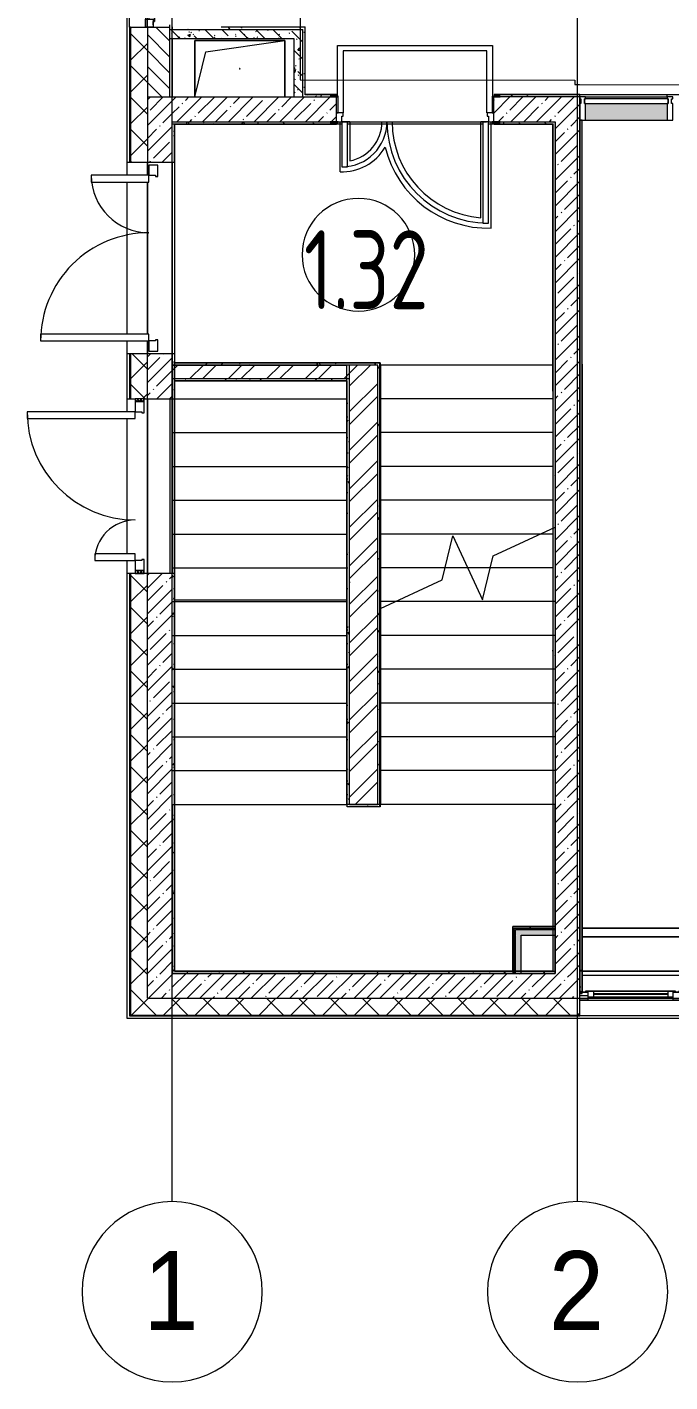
# Model space of a CAD drawing. Header units: millimetres. Extents: x -249154 to 415037, y -45458 to 354837.
# Drawn here: x -1113 to 4595, y -3642 to 8384 of the extents above; entities that cross this region are included whole.
import ezdxf

# ---------------------------------------------------------------- set-up
doc = ezdxf.new("R2010")
doc.units = ezdxf.units.MM
for name, color, linetype, lineweight in [('A-AREA-BNDY', 7, 'Continuous', 5), ('A-AREA-IDEN', 7, 'Continuous', 9), ('A-DOOR-2', 7, 'Continuous', 5), ('A-DOOR-FRAM-2', 7, 'Continuous', 5), ('A-FLOR', 7, 'Continuous', 9), ('A-GENM', 7, 'Continuous', 9), ('A-GLAZ', 7, 'Continuous', 9), ('A-GLAZ-1', 7, 'Continuous', 5), ('A-GLAZ-CURT', 7, 'Continuous', 9), ('A-GLAZ-CURT-1', 7, 'Continuous', 5), ('A-GLAZ-CURT-2', 7, 'Continuous', 20), ('A-GLAZ-CWMG', 7, 'Continuous', 9), ('A-GLAZ-CWMG-1', 7, 'Continuous', 20), ('A-WALL', 7, 'Continuous', 5), ('I-WALL', 7, 'Continuous', 5), ('S-STRS', 7, 'Continuous', 9), ('S-STRS-MBND', 7, 'Continuous', 9), ('Оси', 7, 'Continuous', 9), ('Оси-1', 7, 'Continuous', 20)]:
    doc.layers.add(name, color=color, linetype=linetype, lineweight=lineweight)
for name, color, linetype, lineweight, true_color in [('A-DOOR-1', 7, 'Continuous', 5, 0xc0c0c0), ('A-DOOR-FRAM-1', 7, 'Continuous', 5, 0xc0c0c0), ('A-WALL-1', 9, 'Continuous', 5, 0x808080), ('A-WALL-FNSH-1', 9, 'Continuous', 5, 0x808080)]:
    doc.layers.add(name, color=color, linetype=linetype, lineweight=lineweight, true_color=true_color)
doc.styles.add('Arial', font='arial.ttf', dxfattribs={"width": 0.9, "height": 700})
doc.styles.add('СПДС', font='ГОСТ тип А.ttf', dxfattribs={"width": 0.9})
pattern_1 = [(45, (64.7, -136.06), (-141.42136, 141.42136), []), (135, (64.7, -136.06), (-141.42136, -141.42136), [])]
pattern_2 = [(45, (64.7, -136.06), (-114.0493, 114.0493), []), (45, (178.75, -136.06), (-114.0493, 114.0493), [201.612, -40.322, 6.706, -33.617])]
pattern_3 = [(45, (64.7, -136.06), (-171.074, 171.074), []), (45, (178.75, -136.06), (-171.074, 171.074), [])]
pattern_4 = [(135, (64.7, -136.06), (-150.8683, -150.8683), [213.36, -35.56, 7.112, -35.56]), (135, (64.7, 14.71), (-150.8683, -150.8683), []), (50, (64.7, -136.06), (255.0577, -22.3145), [26.67, -293.37]), (355, (64.7, -136.06), (-49.3404, 267.479), [21.336, -234.696]), (100.451, (85.96, -137.92), (205.7195, 245.1636), [22.666, -249.326]), (46.184, (64.7, -64.94), (379.511, -58.86), [40.005, -440.055]), (96.636, (96.33, -69.85), (332.363, 346.399), [33.999, -373.989]), (351.184, (64.7, -64.94), (332.367, 346.395), [32.004, -352.044]), (21, (100.26, -82.72), (212.26, -143.171), [26.67, -293.37]), (326, (100.26, -82.72), (86.522, 257.863), [21.336, -234.696]), (71.451, (117.95, -94.65), (298.784, 114.69), [22.666, -249.326]), (37.5, (64.7, -136.06), (4.3238, 118.3775), [6.706, -225.146, 6.706, -231.546, -235.585]), (37.5, (64.7, -136.06), (4.3238, 118.3775), [-470.103, 6.706, -228.879]), (7.5, (64.7, -136.06), (93.5476, 140.2533), [6.706, -129.134, 6.706, -219.812, -89.789]), (7.5, (64.7, -136.06), (93.5476, 140.2533), [-362.356, 6.706, -83.083]), (327.5, (-14.6, -136.06), (189.8273, -8.0202), [6.706, -82.194, 6.706, -270.662, -368.046]), (327.5, (-14.6, -136.06), (189.8273, -8.0202), [-366.268, 6.706, -361.34]), (317.5, (-50.16, -136.06), (207.381, 35.5976), [6.706, -108.864, 6.706, -177.495, -261.366]), (317.5, (-50.16, -136.06), (207.381, 35.5976), [-299.771, 6.706, -254.66])]
pattern_5 = [(0, (64.7, -136.06), (243.84, 60.96), [20.117, -162.763, 20.117, -162.763, -975.36]), (0, (64.7, -136.06), (243.84, 60.96), [-365.76, 20.117, -345.643, 20.117, -162.763, -426.72]), (0, (64.7, -136.06), (243.84, 60.96), [-914.4, 20.117, -101.803, 20.117, -284.683]), (120, (156.14, -105.58), (-174.7129, 180.69163), [20.117, -162.763, 20.117, -162.763, -975.36]), (120, (156.14, -105.58), (-174.7129, 180.69163), [-365.76, 20.117, -345.643, 20.117, -162.763, -426.72]), (120, (156.14, -105.58), (-174.7129, 180.69163), [-914.4, 20.117, -101.803, 20.117, -284.683]), (240, (186.62, 16.34), (-69.1271, -241.65163), [20.117, -162.763, 20.117, -162.763, -975.36]), (240, (186.62, 16.34), (-69.1271, -241.65163), [-365.76, 20.117, -345.643, 20.117, -162.763, -426.72]), (240, (186.62, 16.34), (-69.1271, -241.65163), [-914.4, 20.117, -101.803, 20.117, -284.683])]
pattern_6 = [(45, (64.7, -136.06), (-212.132, 212.132), []), (135, (64.7, -136.06), (-212.132, -212.132), [])]

# ---------------------------------------------------------------- blocks, each defined once
blk = doc.blocks.new('120_Окно_СКБ_2Ст - 120_Окно_СКБ_2Ст 3100х2500 _мал_створка слева_-V51-Объем проектирования 1 этажа')
at = {"layer": 'A-GLAZ'}
for p, q in [((-1550, -127), (-1550, -57)), ((-1550, -57), (-1480, -57)), ((-1480, -57), (-1480, -127)), ((650, -87), (-1480, -87)), ((-1480, -87), (-1480, -127)), ((-1430, -137), (-1430, -87)), ((600, -137), (600, -87)), ((650, -127), (650, -57)), ((650, -57), (720, -57)), ((650, -127), (650, -87)), ((720, -57), (720, -127)), ((1480, -87), (720, -87)), ((720, -87), (720, -127)), ((770, -137), (770, -87)), ((1430, -137), (1430, -87)), ((1480, -127), (1480, -57)), ((1480, -57), (1550, -57)), ((1480, -127), (1480, -87)), ((1550, -57), (1550, -127)), ((-1480, -127), (-1550, -127)), ((-1480, -127), (-1500, -127)), ((-1500, -127), (-1500, -137)), ((-1500, -137), (670, -137)), ((670, -137), (-1500, -137)), ((720, -127), (650, -127)), ((670, -127), (650, -127)), ((670, -137), (670, -127)), ((720, -127), (700, -127)), ((700, -127), (700, -137)), ((700, -137), (1500, -137)), ((1500, -137), (700, -137)), ((1550, -127), (1480, -127)), ((1500, -127), (1480, -127)), ((1500, -137), (1500, -127))]:
    blk.add_line(p, q, dxfattribs=at)
at = {"layer": 'A-GLAZ-1'}
for p, q in [((1550, -57), (-1550, -57)), ((-1430, -107), (600, -107)), ((600, -117), (-1430, -117)), ((770, -107), (1430, -107)), ((1430, -117), (770, -117)), ((-1530, -127), (-1500, -127)), ((670, -127), (700, -127)), ((1500, -127), (1530, -127))]:
    blk.add_line(p, q, dxfattribs=at)
blk = doc.blocks.new('120_Окно_СКБ_2Ст - 120_Окно_СКБ_2Ст 2300х2500 _мал створка справа_-22272277-Объем проектирования 1 этажа')
at = {"layer": 'A-GLAZ'}
for p, q in [((-1150, -127), (-1150, -57)), ((-1150, -57), (-1080, -57)), ((-1080, -57), (-1080, -127)), ((250, -87), (-1080, -87)), ((-1080, -87), (-1080, -127)), ((-1030, -137), (-1030, -87)), ((200, -137), (200, -87)), ((250, -127), (250, -57)), ((250, -57), (320, -57)), ((250, -127), (250, -87)), ((320, -57), (320, -127)), ((1080, -87), (320, -87)), ((320, -87), (320, -127)), ((370, -137), (370, -87)), ((1030, -137), (1030, -87)), ((1080, -127), (1080, -57)), ((1080, -57), (1150, -57)), ((1080, -127), (1080, -87)), ((1150, -57), (1150, -127)), ((-1080, -127), (-1150, -127)), ((-1080, -127), (-1100, -127)), ((-1100, -127), (-1100, -137)), ((-1100, -137), (270, -137)), ((270, -137), (-1100, -137)), ((320, -127), (250, -127)), ((270, -127), (250, -127)), ((270, -137), (270, -127)), ((320, -127), (300, -127)), ((300, -127), (300, -137)), ((300, -137), (1100, -137)), ((1100, -137), (300, -137)), ((1150, -127), (1080, -127)), ((1100, -127), (1080, -127)), ((1100, -137), (1100, -127))]:
    blk.add_line(p, q, dxfattribs=at)
at = {"layer": 'A-GLAZ-1'}
for p, q in [((1150, -57), (-1150, -57)), ((-1030, -107), (200, -107)), ((200, -117), (-1030, -117)), ((370, -107), (1030, -107)), ((1030, -117), (370, -117)), ((-1130, -127), (-1100, -127)), ((270, -127), (300, -127)), ((1100, -127), (1130, -127))]:
    blk.add_line(p, q, dxfattribs=at)
blk = doc.blocks.new('110_Дверь_СКБ_2Ст - Д-1 Лестничная клетка EIS60-24280000-Объем проектирования 1 этажа')
at = {"layer": 'A-DOOR-1'}
for p, q in [((-637.5, 1010), (-637.5, 110)), ((-587.5, 1010), (-637.5, 1010)), ((-587.5, 110), (-587.5, 1010)), ((662.5, 510), (612.5, 510)), ((612.5, 510), (612.5, 110)), ((662.5, 110), (662.5, 510)), ((-637.5, 110), (-587.5, 110)), ((612.5, 110), (662.5, 110))]:
    blk.add_line(p, q, dxfattribs=at)
for centre, radius, start, end in [((-637.5, 110), 900, 0, 90), ((662.5, 110), 400, 90, 180)]:
    blk.add_arc(centre, radius, start, end, dxfattribs=at)
at = {"layer": 'A-DOOR-FRAM-1'}
for p, q in [((-672.5, 118), (-742.5, 118)), ((-742.5, 118), (-742.5, 110)), ((-742.5, 110), (-672.5, 110)), ((-637.5, 110), (-687.5, 110)), ((-687.5, 110), (-687.5, 30)), ((-687.5, 30), (-627.5, 30)), ((-672.5, 30), (-687.5, 30)), ((-687.5, 30), (-687.5, -110)), ((-672.5, 110), (-672.5, 118)), ((-672.5, -110), (-672.5, 30)), ((-637.5, 60), (-637.5, 110)), ((-627.5, 60), (-637.5, 60)), ((-627.5, 30), (-627.5, 60)), ((662.5, 60), (652.5, 60)), ((652.5, 60), (652.5, 30)), ((652.5, 30), (712.5, 30)), ((662.5, 110), (662.5, 60)), ((712.5, 110), (662.5, 110)), ((767.5, 118), (697.5, 118)), ((697.5, 118), (697.5, 110)), ((697.5, 110), (767.5, 110)), ((712.5, 30), (697.5, 30)), ((697.5, 30), (697.5, -110)), ((712.5, 30), (712.5, 110)), ((712.5, -110), (712.5, 30)), ((767.5, 110), (767.5, 118)), ((-672.5, -110), (-742.5, -110)), ((-742.5, -110), (-742.5, -118)), ((-742.5, -118), (-672.5, -118)), ((-687.5, -110), (-672.5, -110)), ((-672.5, -118), (-672.5, -110)), ((697.5, -110), (712.5, -110)), ((767.5, -110), (697.5, -110)), ((697.5, -110), (697.5, -118)), ((697.5, -118), (767.5, -118)), ((767.5, -118), (767.5, -110))]:
    blk.add_line(p, q, dxfattribs=at)
blk = doc.blocks.new('110_Дверь_СКБ_2Ст_Наружная - ДН-1_л__ Двухстворчатая 1350 х3200 _ЛК_ в свету с верхним остеклением 2-22796854-Объем проектирования 1 этажа')
at = {"layer": 'A-DOOR-1'}
for p, q in [((-715.5, 869), (-715.5, -91)), ((-655.5, 869), (-715.5, 869)), ((-655.5, -91), (-655.5, 869)), ((754.5, 419), (694.5, 419)), ((694.5, 419), (694.5, -91)), ((754.5, -91), (754.5, 419)), ((-715.5, -91), (-655.5, -91)), ((694.5, -91), (754.5, -91))]:
    blk.add_line(p, q, dxfattribs=at)
for centre, radius, start, end in [((-715.5, -91), 960, 0, 90), ((754.5, -91), 510, 90, 180)]:
    blk.add_arc(centre, radius, start, end, dxfattribs=at)
at = {"layer": 'A-DOOR-FRAM-1'}
for p, q in [((-715.5, -91), (-805.5, -91)), ((-805.5, -91), (-805.5, -171)), ((-715.5, -151), (-715.5, -91)), ((754.5, -91), (754.5, -151)), ((844.5, -91), (754.5, -91)), ((844.5, -171), (844.5, -91)), ((-805.5, -171), (-705.5, -171)), ((-705.5, -151), (-715.5, -151)), ((-705.5, -171), (-705.5, -151)), ((754.5, -151), (744.5, -151)), ((744.5, -151), (744.5, -171)), ((744.5, -171), (844.5, -171))]:
    blk.add_line(p, q, dxfattribs=at)
blk = doc.blocks.new('110_Дверь_СКБ_2Ст_Наружная - ДН-3_л__ Двухстворчатая 1200 х3200 из подвала EI30-23666533-Объем проектирования 1 этажа')
at = {"layer": 'A-DOOR-2'}
h = blk.add_hatch(dxfattribs=at)
h.set_pattern_fill('FP_165', color=256, style=0, pattern_type=2)
h.set_pattern_definition([(135, (1526.41, 143.685), (-14.14214, -14.14214), []), (225, (1526.41, 143.685), (14.14214, -14.14214), [])])
h.paths.add_polyline_path([(770, -48), (772, -51), (795, -51), (795, 29), (770, 29), (770, -31)])
at = {"layer": 'A-DOOR-FRAM-2'}
h = blk.add_hatch(dxfattribs=at)
h.set_pattern_fill('FP_166', color=256, style=0, pattern_type=2)
h.set_pattern_definition([(45, (-596.384, 143.685), (-14.1421, 14.1421), []), (135, (-596.384, 143.685), (-14.1421, -14.1421), [])])
h.paths.add_polyline_path([(-755, 29), (-755, -51), (-730, -51), (-730, 29)])
at = {"layer": 'A-DOOR-1'}
for p, q in [((680, 989), (620, 989)), ((620, 989), (620, 29)), ((680, 29), (680, 989)), ((-640, 389), (-640, 29)), ((-580, 389), (-640, 389)), ((-580, 29), (-580, 389)), ((-640, 29), (-580, 29)), ((620, 29), (680, 29))]:
    blk.add_line(p, q, dxfattribs=at)
for centre, radius, start, end in [((680, 29), 960, 90, 180), ((-640, 29), 360, 0, 90)]:
    blk.add_arc(centre, radius, start, end, dxfattribs=at)
at = {"layer": 'A-DOOR-FRAM-1'}
for p, q in [((-730, 29), (-755, 29)), ((-755, 29), (-755, -51)), ((-640, 29), (-730, 29)), ((-730, 29), (-730, -51)), ((-730, -51), (-730, 29)), ((-640, -31), (-640, 29)), ((680, 29), (680, -31)), ((770, 29), (680, 29)), ((770, -51), (770, 29)), ((795, 29), (770, 29)), ((770, 29), (770, -51)), ((795, -51), (795, 29)), ((-755, -51), (-730, -51)), ((-730, -51), (-630, -51)), ((-630, -31), (-640, -31)), ((-630, -51), (-630, -31)), ((680, -31), (670, -31)), ((670, -31), (670, -51)), ((670, -51), (770, -51)), ((770, -51), (795, -51))]:
    blk.add_line(p, q, dxfattribs=at)
blk = doc.blocks.new('Прямоугольный импост - Импост структурный с накладкой - 190мм-31924846-Объем проектирования 1 этажа')
at = {"layer": 'A-GLAZ-CWMG-1'}
for p, q in [((-50, 0), (-50, 17)), ((-50, 17), (0, 17)), ((-40, 0), (-50, 0)), ((-40, -40), (-40, 0)), ((0, 0), (-10, 0)), ((-10, 0), (-10, -40)), ((0, 17), (0, 0)), ((-50, -190), (-50, -40)), ((-50, -40), (-40, -40)), ((-10, -40), (0, -40)), ((0, -40), (0, -190)), ((0, -190), (-50, -190))]:
    blk.add_line(p, q, dxfattribs=at)
blk = doc.blocks.new('Системная панель - Стекло - 40мм-31924990-Объем проектирования 1 этажа')
at = {"layer": 'A-GLAZ-CURT-1'}
h = blk.add_hatch(dxfattribs=at)
h.set_pattern_fill('FP_188', color=256, style=0, pattern_type=2)
h.set_pattern_definition([(225, (4342.5, 7683), (565.685, -565.685), [400, -1200]), (225, (4742.5, 7883), (565.685, -565.685), [1200, -400]), (225, (3942.5, 8083), (565.685, -565.685), [400, -1200])])
h.paths.add_polyline_path([(372, 40), (-373, 40), (-373, 0), (372, 0), (372, 3)])
at = {"layer": 'A-GLAZ-CURT-2'}
for p, q in [((372, 40), (-373, 40)), ((-373, 40), (-373, 0)), ((-373, 0), (372, 0)), ((372, 0), (372, 40))]:
    blk.add_line(p, q, dxfattribs=at)
blk = doc.blocks.new('Прямоугольный импост - Импост структурный с накладкой - 190мм-23800918-Объем проектирования 1 этажа')
at = {"layer": 'A-GLAZ-CWMG'}
for points in [[(4505, 7883), (4505, 7900), (3780, 7900), (3780, 7883), (4060, 7883)], [(3803, 7693), (4505, 7693), (4505, 7843), (3780, 7843), (3780, 7693)]]:
    blk.add_hatch(color=256, dxfattribs=at).paths.add_polyline_path(points)
for p, q in [((3780, 7900), (4505, 7900)), ((3780, 7693), (4505, 7693))]:
    blk.add_line(p, q, dxfattribs=at)
blk = doc.blocks.new('Прямоугольный импост - Импост структурный с накладкой - 190мм-31924841-Объем проектирования 1 этажа')
at = {"layer": 'A-GLAZ-CWMG-1'}
for p, q in [((-25, 0), (-25, 17)), ((-25, 17), (25, 17)), ((-15, 0), (-25, 0)), ((-15, -40), (-15, 0)), ((25, 0), (15, 0)), ((15, 0), (15, -40)), ((25, 17), (25, 0)), ((-25, -190), (-25, -40)), ((-25, -40), (-15, -40)), ((15, -40), (25, -40)), ((25, -40), (25, -190)), ((25, -190), (-25, -190))]:
    blk.add_line(p, q, dxfattribs=at)
blk = doc.blocks.new('GM_Отверстие прямоугольное _в плите_ - Отверстие-21979368-Объем проектирования 1 этажа')
at = {"layer": 'A-GENM'}
for p, q in [((-400, -250), (-400, 250)), ((-400, 250), (400, 250)), ((400, 250), (-400, 250)), ((-400, 250), (-400, -250)), ((-300, 150), (400, 250)), ((400, 250), (400, -250)), ((400, -250), (400, 250)), ((-400, -250), (-300, 150))]:
    blk.add_line(p, q, dxfattribs=at)
for start, end in [(360, 180), (180, 360)]:
    blk.add_arc((0, 0), 2.5, start, end, dxfattribs=at)
blk = doc.blocks.new('Зашивка приборов отопления17 - Зашивка приборов отопления-33282118-Объем проектирования 1 этажа')
at = {"layer": 'A-WALL'}
for p, q in [((10970, 520), (7910, 520)), ((10970, 445), (7910, 445)), ((7910, 445), (10970, 445)), ((7910, 150), (7910, 140)), ((7910, 105), (10970, 105))]:
    blk.add_line(p, q, dxfattribs=at)
blk = doc.blocks.new('Ось сетки - D8-29747960-Объем проектирования 1 этажа')
at = {"layer": 'Оси-1'}
for start, end in [(360, 180), (180, 360)]:
    blk.add_arc((0, 0), 4, start, end, dxfattribs=at)
blk = doc.blocks.new('Марка_Помещения - Номер-25198446-Объем проектирования 1 этажа')
at = {"layer": 'A-AREA-IDEN'}
for start, end in [(360, 180), (180, 360)]:
    blk.add_arc((0, 0), 2.5, start, end, dxfattribs=at)

msp = doc.modelspace()

# ---------------------------------------------------------------- hatches: boundary and pattern name
at = {"layer": 'A-WALL'}
h = msp.add_hatch(dxfattribs=at)
h.set_pattern_fill('FP_24', color=256, style=0, pattern_type=2)
h.set_pattern_definition(pattern_1)
h.paths.add_polyline_path([(-195, -236), (-45, -236), (-45, 3534), (-195, 3534), (-195, -230)])
h.paths.add_polyline_path([(-45, 5084), (-45, 5484), (-195, 5484), (-195, 5084), (-73, 5084)])
h.paths.add_polyline_path([(-45, 7184), (-45, 8384), (-195, 8384), (-195, 7184)])
h.paths.add_polyline_path([(-195, 10684), (-45, 10684), (-45, 12084), (-195, 12084), (-195, 10721)])
h.paths.add_polyline_path([(-90, 12984), (-45, 12984), (-46, 15214), (-195, 15214), (-195, 12984)])
h = msp.add_hatch(dxfattribs=at)
h.set_pattern_fill('FP_2', color=256, style=0, pattern_type=2)
h.set_pattern_definition([(135, (64.7, -136.06), (-70.7107, -70.7107), [])])
h.paths.add_polyline_path([(-45, 7764), (155, 7764), (155, 8384), (-45, 8384), (-45, 8337)])
h.paths.add_polyline_path([(0, 10684), (155, 10684), (155, 10764), (-45, 10764), (-45, 10684)])
h.paths.add_polyline_path([(155, 11264), (155, 12084), (-45, 12084), (-45, 11264), (120, 11264)])
h.paths.add_polyline_path([(155, 12984), (155, 14564), (-45, 14564), (-45, 12984), (67, 12984)])
h = msp.add_hatch(dxfattribs=at)
h.set_pattern_fill('FP_24', color=256, style=0, pattern_type=2)
h.set_pattern_definition(pattern_1)
h.paths.add_polyline_path([(75757, -386), (75765, -386), (75765, -236), (74045, -236), (74045, -386), (75545, -386)])
h.paths.add_polyline_path([(70725, -386), (70725, -236), (67125, -236), (67125, -386), (69886, -386)])
h.paths.add_polyline_path([(72301, -386), (72345, -386), (72345, -236), (71625, -238), (71625, -386), (72145, -386)])
h.paths.add_polyline_path([(65225, -386), (66225, -386), (66225, -236), (65225, -236), (65225, -254)])
h.paths.add_polyline_path([(63775, -386), (64325, -386), (64325, -236), (63775, -236), (63775, -257)])
h.paths.add_polyline_path([(60975, -386), (61675, -386), (61675, -236), (60975, -236), (60975, -264)])
h.paths.add_polyline_path([(60075, -386), (60075, -236), (59325, -236), (59325, -386)])
h.paths.add_polyline_path([(57225, -386), (57225, -236), (56475, -236), (56475, -386)])
h.paths.add_polyline_path([(53375, -386), (53375, -236), (51936, -236), (51936, -386)])
h.paths.add_polyline_path([(49836, -386), (49836, -236), (49125, -236), (49125, -386), (49255, -386)])
h.paths.add_polyline_path([(48225, -386), (48225, -236), (47475, -236), (47475, -386)])
h.paths.add_polyline_path([(44375, -386), (44375, -236), (42802, -236), (42802, -386)])
h.paths.add_polyline_path([(38940, -386), (39105, -386), (39105, -236), (38055, -236), (38055, -386)])
h.paths.add_polyline_path([(40702, -386), (40702, -236), (40005, -236), (40005, -386)])
h.paths.add_polyline_path([(36877, -386), (37155, -386), (37155, -236), (36035, -236), (36035, -386)])
h.paths.add_polyline_path([(33935, -386), (33935, -236), (33075, -236), (33075, -386)])
h.paths.add_polyline_path([(30275, -386), (30275, -236), (29274, -236), (29274, -386)])
h.paths.add_polyline_path([(28374, -386), (28374, -236), (27375, -236), (27375, -386)])
h.paths.add_polyline_path([(26475, -386), (26475, -236), (25500, -236), (25500, -386)])
h.paths.add_polyline_path([(22700, -386), (22700, -236), (21675, -236), (21675, -386)])
h.paths.add_polyline_path([(19425, -386), (20775, -386), (20775, -236), (19425, -236), (19425, -368)])
h.paths.add_polyline_path([(17325, -386), (17325, -236), (16575, -236), (16575, -386)])
h.paths.add_polyline_path([(14925, -386), (15675, -386), (15675, -236), (14925, -236), (14925, -379)])
h.paths.add_polyline_path([(12120, -386), (12825, -384), (12825, -236), (12075, -236), (12075, -386)])
h.paths.add_polyline_path([(7994, -386), (8324, -386), (8324, -236), (6895, -236), (6895, -386), (7725, -386)])
h.paths.add_polyline_path([(9224, -386), (9975, -386), (9975, -236), (9224, -236), (9224, -254)])
h.paths.add_polyline_path([(175, -386), (3795, -386), (3795, -236), (-195, -236), (-195, -386), (-45, -386)])
at = {"layer": 'I-WALL'}
h = msp.add_hatch(dxfattribs=at)
h.set_pattern_fill('FP_41', color=256, style=0, pattern_type=2)
h.set_pattern_definition(pattern_4)
h.paths.add_polyline_path([(195, 8284), (1255, 8284), (1255, 8364), (155, 8364), (155, 8284), (175, 8284)])
h = msp.add_hatch(dxfattribs=at)
h.set_pattern_fill('FP_191', color=256, style=0, pattern_type=2)
h.set_pattern_definition(pattern_5)
h.paths.add_polyline_path([(1335, 8364), (1335, 8384), (195, 8384), (195, 8364), (1255, 8364)])
h = msp.add_hatch(dxfattribs=at)
h.set_pattern_fill('FP_41', color=256, style=0, pattern_type=2)
h.set_pattern_definition(pattern_4)
h.paths.add_polyline_path([(1335, 7764), (1335, 8364), (1255, 8364), (1255, 7764)])
h = msp.add_hatch(dxfattribs=at)
h.set_pattern_fill('FP_191', color=256, style=0, pattern_type=2)
h.set_pattern_definition(pattern_5)
h.paths.add_polyline_path([(1335, 7784), (1355, 7785), (1355, 8384), (1335, 8384), (1335, 7785)])
h = msp.add_hatch(dxfattribs=at)
h.set_pattern_fill('FP_1', color=256, style=0, pattern_type=2)
h.set_pattern_definition(pattern_2)
h.paths.add_polyline_path([(-45, -236), (175, -236), (175, 3534), (-45, 3534), (-45, -143)])
h.paths.add_polyline_path([(-45, 5084), (175, 5084), (175, 5484), (-45, 5484), (-45, 5157)])
h.paths.add_polyline_path([(-45, 7184), (175, 7184), (175, 7764), (-45, 7764), (-45, 7277)])
h = msp.add_hatch(dxfattribs=at)
h.set_pattern_fill('FP_1', color=256, style=0, pattern_type=2)
h.set_pattern_definition(pattern_2)
h.paths.add_polyline_path([(3575, 7544), (3575, 7764), (3033, 7764), (3033, 7544), (3555, 7544)])
h.paths.add_polyline_path([(773, 7544), (1633, 7544), (1633, 7764), (175, 7764), (175, 7544), (195, 7544)])
h = msp.add_hatch(dxfattribs=at)
h.set_pattern_fill('FP_191', color=256, style=0, pattern_type=2)
h.set_pattern_definition(pattern_5)
h.paths.add_polyline_path([(3673, 7764), (3795, 7764), (3795, 7784), (3058, 7784), (3058, 7772), (3088, 7772), (3088, 7764), (3604, 7764)])
h.paths.add_polyline_path([(1497, 7764), (1578, 7764), (1578, 7772), (1608, 7772), (1608, 7784), (1335, 7784), (1335, 7764), (1355, 7764)])
h = msp.add_hatch(dxfattribs=at)
h.set_pattern_fill('FP_1', color=256, style=0, pattern_type=2)
h.set_pattern_definition(pattern_2)
h.paths.add_polyline_path([(3795, -16), (3795, 7764), (3575, 7764), (3575, -16), (3728, -16)])
h = msp.add_hatch(dxfattribs=at)
h.set_pattern_fill('FP_191', color=256, style=0, pattern_type=2)
h.set_pattern_definition(pattern_5)
h.paths.add_polyline_path([(175, 7524), (1633, 7524), (1633, 7536), (1578, 7536), (1578, 7544), (175, 7544)])
h.paths.add_polyline_path([(3352, 7524), (3555, 7524), (3555, 7544), (3088, 7544), (3088, 7536), (3033, 7536), (3033, 7524), (3088, 7524)])
h = msp.add_hatch(dxfattribs=at)
h.set_pattern_fill('FP_191', color=256, style=0, pattern_type=2)
h.set_pattern_definition(pattern_5)
h.paths.add_polyline_path([(175, 5404), (195, 5405), (195, 5484), (175, 5484), (175, 5404)])
h.paths.add_polyline_path([(195, 7184), (195, 7523), (175, 7524), (175, 7184)])
h = msp.add_hatch(dxfattribs=at)
h.set_pattern_fill('FP_191', color=256, style=0, pattern_type=2)
h.set_pattern_definition(pattern_5)
h.paths.add_polyline_path([(3575, 4), (3572, 7542), (3555, 7523), (3555, 387), (3558, 324), (3555, 324), (3555, 5)])
h.paths.add_polyline_path([(3555, 374), (3556, 374), (3555, 387)])
h.paths.add_polyline_path([(3555, 7524), (3575, 7544), (3555, 7544), (3555, 7542)])
h = msp.add_hatch(dxfattribs=at)
h.set_pattern_fill('FP_191', color=256, style=0, pattern_type=2)
h.set_pattern_definition(pattern_5)
h.paths.add_polyline_path([(3795, 14), (3815, 14), (3813, 7557), (3795, 7557), (3795, 79)])
h = msp.add_hatch(dxfattribs=at)
h.set_pattern_fill('FP_191', color=256, style=0, pattern_type=2)
h.set_pattern_definition(pattern_5)
h.paths.add_polyline_path([(1750, 5384), (2000, 5384), (2000, 5404), (175, 5404), (175, 5384), (773, 5384)])
h = msp.add_hatch(dxfattribs=at)
h.set_pattern_fill('FP_79', color=256, style=0, pattern_type=2)
h.set_pattern_definition(pattern_3)
h.paths.add_polyline_path([(1750, 5264), (1750, 5384), (175, 5384), (175, 5264), (773, 5264)])
h = msp.add_hatch(dxfattribs=at)
h.set_pattern_fill('FP_79', color=256, style=0, pattern_type=2)
h.set_pattern_definition(pattern_3)
h.paths.add_polyline_path([(2000, 1484), (2000, 5384), (1750, 5384), (1750, 1484), (1805, 1484)])
h = msp.add_hatch(dxfattribs=at)
h.set_pattern_fill('FP_191', color=256, style=0, pattern_type=2)
h.set_pattern_definition(pattern_5)
h.paths.add_polyline_path([(2020, 1484), (2019, 5404), (2000, 5404), (2000, 1484)])
h = msp.add_hatch(dxfattribs=at)
h.set_pattern_fill('FP_191', color=256, style=0, pattern_type=2)
h.set_pattern_definition(pattern_5)
h.paths.add_polyline_path([(175, -16), (195, -16), (195, 3534), (175, 3534), (175, 1484)])
h.paths.add_polyline_path([(195, 5084), (194, 5244), (175, 5264), (175, 5084)])
h.paths.add_polyline_path([(195, 5244), (195, 5264), (175, 5264)])
h = msp.add_hatch(dxfattribs=at)
h.set_pattern_fill('FP_191', color=256, style=0, pattern_type=2)
h.set_pattern_definition(pattern_5)
h.paths.add_polyline_path([(1730, 5244), (1730, 5264), (195, 5264), (195, 5244), (1717, 5244)])
h = msp.add_hatch(dxfattribs=at)
h.set_pattern_fill('FP_191', color=256, style=0, pattern_type=2)
h.set_pattern_definition(pattern_5)
h.paths.add_polyline_path([(1750, 1484), (1750, 5264), (1730, 5243), (1730, 1484)])
h.paths.add_polyline_path([(1730, 5244), (1750, 5264), (1730, 5264), (1730, 5254)])
h = msp.add_hatch(dxfattribs=at)
h.set_pattern_fill('FP_191', color=256, style=0, pattern_type=2)
h.set_pattern_definition(pattern_5)
h.paths.add_polyline_path([(1805, 1464), (2020, 1464), (2020, 1484), (1730, 1484), (1730, 1464), (1750, 1464)])
h = msp.add_hatch(dxfattribs=at)
h.set_pattern_fill('FP_192', color=256, style=0, pattern_type=2)
h.set_pattern_definition(pattern_6)
h.paths.add_polyline_path([(3200, 386), (3555, 387), (3554, 399), (3200, 399), (3200, 387)])
h.paths.add_polyline_path([(3555, 386), (3555, 387), (3555, 387)])
h = msp.add_hatch(dxfattribs=at)
h.set_pattern_fill('FP_192', color=256, style=0, pattern_type=2)
h.set_pattern_definition(pattern_6)
h.paths.add_polyline_path([(3212, 3), (3212, 3), (3200, 4)])
h.paths.add_polyline_path([(3212, 4), (3212, 386), (3200, 386), (3200, 4)])
h = msp.add_hatch(dxfattribs=at)
h.set_pattern_fill('FP_192', color=256, style=0, pattern_type=2)
h.set_pattern_definition(pattern_6)
h.paths.add_polyline_path([(3225, 374), (3555, 374), (3555, 386), (3212, 386), (3212, 374)])
h.paths.add_polyline_path([(3556, 374), (3556, 374), (3555, 386)])
h = msp.add_hatch(dxfattribs=at)
h.set_pattern_fill('FP_192', color=256, style=0, pattern_type=2)
h.set_pattern_definition(pattern_6)
h.paths.add_polyline_path([(3225, 3), (3224, 3), (3224, 3)])
h.paths.add_polyline_path([(3225, 4), (3225, 374), (3212, 374), (3212, 4), (3224, 4)])
for points in [[(3352, 324), (3559, 324), (3555, 374), (3225, 374), (3225, 324), (3275, 324)], [(3275, 0), (3275, 324), (3225, 323), (3225, 3)]]:
    msp.add_hatch(color=256, dxfattribs=at).paths.add_polyline_path(points)
h = msp.add_hatch(dxfattribs=at)
h.set_pattern_fill('FP_191', color=256, style=0, pattern_type=2)
h.set_pattern_definition(pattern_5)
h.paths.add_polyline_path([(2836, -16), (3575, -16), (3575, 4), (3275, 4), (3275, 0), (3199, 4), (196, 4), (195, -16), (1805, -16)])
h.paths.add_polyline_path([(3225, 3), (3225, 4), (3212, 3)])
h = msp.add_hatch(dxfattribs=at)
h.set_pattern_fill('FP_191', color=256, style=0, pattern_type=2)
h.set_pattern_definition(pattern_5)
h.paths.add_polyline_path([(3815, -196), (3815, 4), (3795, 4), (3795, -196)])
h = msp.add_hatch(dxfattribs=at)
h.set_pattern_fill('FP_1', color=256, style=0, pattern_type=2)
h.set_pattern_definition(pattern_2)
h.paths.add_polyline_path([(3795, -236), (3795, -16), (175, -16), (175, -236), (3575, -236)])

# ---------------------------------------------------------------- linework, layer by layer
at = {"layer": 'A-AREA-BNDY', "flags": 128}
msp.add_lwpolyline([(1312, 8517), (1311, 7917), (3750, 7912), (3749, 7874), (3792, 7874), (7679, 7864), (7680, 7902), (20090, 7873)], dxfattribs=at)
at = {"layer": 'A-FLOR'}
for p, q in [((1355, 8384), (610, 8384)), ((1355, 7785), (1355, 8384)), ((1643, 8222), (3019, 8222)), ((1643, 7772), (1643, 8222)), ((3019, 8222), (3019, 7772)), ((2969, 8172), (1693, 8172)), ((1693, 8172), (1693, 7622)), ((2969, 7622), (2969, 8172)), ((1608, 7784), (1355, 7784)), ((1608, 7772), (1608, 7784)), ((15805, 7784), (3058, 7784)), ((3058, 7784), (3058, 7772)), ((4570, 7764), (4570, 7784)), ((2973, 7622), (2969, 7622)), ((195, 7524), (1683, 7524)), ((195, 7523), (195, 5405)), ((1666, 7099), (1666, 7544)), ((1683, 7545), (1753, 7545)), ((1683, 7544), (2965, 7544)), ((1733, 7524), (2933, 7524)), ((1753, 7545), (1753, 7196)), ((2038, 7544), (2128, 7544)), ((2916, 6692), (2916, 7545)), ((2916, 7545), (2983, 7545)), ((2983, 7524), (3004, 7524)), ((3006, 7544), (3006, 6599)), ((3006, 7524), (3555, 7524)), ((3815, 5392), (3815, 7557)), ((3870, 7557), (4570, 7557)), ((3555, 5384), (2020, 5384)), ((3815, 387), (3815, 5391)), ((195, 3299), (195, 5243)), ((195, 5243), (1730, 5243)), ((155, 5084), (155, 3534)), ((195, 3299), (1730, 3299)), ((6875, 309), (3815, 309)), ((3795, 4), (3795, 14)), ((3815, 14), (3815, 4)), ((3815, 4), (6875, 4))]:
    msp.add_line(p, q, dxfattribs=at)
for centre, radius, start, end in [((1683, 7544), 355, 281.3845, 360), ((1683, 7544), 355, 281.3845, 360), ((2983, 7544), 855, 180, 265.5304), ((2983, 7544), 855, 180, 265.5304), ((1683, 7544), 445, 267.8191, 329.3146), ((1683, 7544), 445, 267.8191, 329.3146), ((2983, 7544), 945, 193.9049, 271.4171), ((2983, 7544), 945, 193.9049, 271.4171)]:
    msp.add_arc(centre, radius, start, end, dxfattribs=at)
at = {"layer": 'A-WALL'}
for p, q in [((-225, 7069), (-225, 15244)), ((-203, 8384), (-203, 10684)), ((-198, 8384), (-198, 7184)), ((-195, 8384), (-195, 7184)), ((-45, 8384), (-45, 7184)), ((1355, 8384), (1355, 8384)), ((-45, 7764), (155, 7764)), ((1355, 7784), (1355, 7785)), ((175, 7544), (1578, 7544)), ((175, 7524), (195, 7524)), ((3088, 7544), (3575, 7544)), ((-225, 7184), (-203, 7184)), ((-45, 7184), (-45, 7069)), ((-225, 5659), (-225, 7009)), ((-45, 7009), (-45, 5659)), ((-225, 4969), (-225, 5599)), ((-45, 5599), (-45, 5484)), ((-203, 5484), (-225, 5484)), ((-198, 5484), (-198, 5084)), ((-195, 5484), (-195, 5084)), ((-45, 5084), (-45, 5484)), ((195, 5404), (2000, 5404)), ((1750, 1484), (1750, 5384)), ((2000, 1484), (2000, 5384)), ((195, 5244), (1730, 5244)), ((1730, 1464), (1730, 5243)), ((-225, 5084), (-203, 5084)), ((-45, 5084), (-45, 3534)), ((-225, 3709), (-225, 4909)), ((-225, -416), (-225, 3649)), ((-203, 3534), (-225, 3534)), ((-198, 3534), (-198, -389)), ((-195, 3534), (-195, -386)), ((-45, -236), (-45, 3534)), ((195, 4), (195, 3534)), ((1750, 1484), (2000, 1484)), ((3212, 386), (3575, 386)), ((3212, -16), (3212, 386)), ((3225, -16), (3225, 374)), ((3555, 374), (3575, 374)), ((196, 5), (196, 4)), ((196, 4), (3575, 4)), ((196, 4), (3200, 4)), ((3200, 4), (3555, 4)), ((3555, 4), (3555, 5)), ((72345, -416), (-225, -416)), ((-198, -389), (3795, -389)), ((-195, -386), (3795, -386)), ((6895, -394), (3795, -394))]:
    msp.add_line(p, q, dxfattribs=at)
at = {"layer": 'A-WALL-1'}
for p, q in [((-195, 8384), (155, 8384)), ((7, 8404), (7, 8384)), ((155, 7764), (155, 8404)), ((155, 8364), (1335, 8364)), ((175, 8385), (175, 8364)), ((1335, 7764), (1335, 8364)), ((155, 8284), (1255, 8284)), ((1255, 8284), (1255, 7764)), ((155, 7764), (1578, 7764)), ((3795, 7764), (3088, 7764)), ((3795, -236), (3795, 7784)), ((175, 7184), (175, 7544)), ((1633, 7524), (1633, 7536)), ((3033, 7536), (3033, 7524)), ((3555, 7524), (3555, 5)), ((3575, 7544), (3575, -16)), ((3815, 7557), (3795, 7557)), ((3795, 7557), (3795, 14)), ((-195, 7184), (195, 7184)), ((195, 5484), (-195, 5484)), ((175, 5484), (175, 5084)), ((2000, 5384), (175, 5384)), ((2020, 1464), (2020, 5404)), ((175, 5264), (1750, 5264)), ((-195, 5084), (-153, 5084)), ((-73, 5084), (195, 5084)), ((-153, 3534), (-195, 3534)), ((195, 3534), (-73, 3534)), ((175, -16), (175, 3534)), ((1730, 1464), (2020, 1464)), ((3575, 399), (3555, 399)), ((3275, 324), (3575, 324)), ((3275, -16), (3275, 324)), ((3200, 4), (3200, -16)), ((3795, 14), (3815, 14)), ((3795, 4), (3795, -196)), ((3815, 4), (3795, 4)), ((3815, -196), (3815, 4)), ((3575, -16), (175, -16)), ((-45, -236), (6895, -236)), ((3795, -196), (3815, -196)), ((3795, -386), (3795, -236))]:
    msp.add_line(p, q, dxfattribs=at)
at = {"layer": 'A-WALL-FNSH-1'}
for p, q in [((-195, 8384), (-203, 8384)), ((-203, 8384), (-203, 7184)), ((1356, 7785), (1356, 8385)), ((1633, 7785), (1356, 7785)), ((1608, 7784), (1633, 7784)), ((1633, 7784), (1633, 7785)), ((3795, 7785), (3033, 7785)), ((3033, 7785), (3033, 7784)), ((3033, 7784), (3058, 7784)), ((3795, 7784), (3795, 7785)), ((196, 7184), (196, 7523)), ((196, 7523), (1633, 7523)), ((1633, 7523), (1633, 7524)), ((3033, 7524), (3033, 7523)), ((3033, 7523), (3554, 7523)), ((3816, 7554), (3815, 7554)), ((3816, 5), (3816, 7554)), ((-203, 7184), (-195, 7184)), ((195, 7184), (196, 7184)), ((-195, 5484), (-203, 5484)), ((-203, 5484), (-203, 5084)), ((196, 5484), (195, 5484)), ((195, 5405), (195, 5084)), ((2021, 5405), (195, 5405)), ((196, 5244), (196, 5404)), ((2000, 5404), (2020, 5404)), ((3815, 5392), (3815, 14)), ((195, 5243), (1729, 5243)), ((-203, 5084), (-195, 5084)), ((195, 5084), (196, 5084)), ((3555, 5151), (3554, 5151)), ((3554, 5151), (3554, 2854)), ((3554, 5149), (3555, 5149)), ((-195, 3534), (-203, 3534)), ((-203, 3534), (-203, -394)), ((196, 3534), (195, 3534)), ((3554, 2854), (3555, 2854)), ((3555, 2845), (3554, 2845)), ((3554, 2845), (3554, 399)), ((3199, 400), (3199, 4)), ((3555, 400), (3199, 400)), ((3200, 4), (3200, 399)), ((3200, 399), (3555, 399)), ((3555, 375), (3225, 375)), ((3225, 375), (3225, 374)), ((3225, 374), (3555, 374)), ((3200, 5), (196, 5)), ((2946, 5), (2946, 4)), ((3555, 5), (2946, 5)), ((2946, 4), (3200, 4)), ((3815, 5), (3816, 5)), ((3815, 4), (3815, -184)), ((3816, -184), (3816, 3)), ((3815, -184), (3816, -184)), ((-203, -394), (3795, -394)), ((3795, -394), (3795, -386))]:
    msp.add_line(p, q, dxfattribs=at)
at = {"layer": 'I-WALL'}
for p, q in [((-45, 8384), (-45, 10684)), ((175, 8284), (175, 7764)), ((195, 7524), (195, 7523)), ((196, 7523), (195, 7523)), ((3554, 5151), (3554, 7524)), ((3554, 7523), (3555, 7523)), ((3555, 7523), (3554, 7523)), ((-45, 7069), (-45, 7184)), ((175, 7184), (175, 5484)), ((-45, 5659), (-45, 7009)), ((3554, 5889), (3555, 5889)), ((-45, 5484), (-45, 5599)), ((196, 5484), (196, 5404)), ((2021, 5405), (2021, 1463)), ((196, 5244), (196, 5084)), ((1729, 1463), (1729, 5243)), ((1730, 5243), (1730, 5244)), ((-45, 3534), (-45, 5084)), ((175, 5084), (175, 3534)), ((196, 3534), (196, 5)), ((3554, 2845), (3554, 2854)), ((2021, 1463), (1729, 1463)), ((3816, 385), (6874, 385)), ((6874, 384), (3816, 384)), ((195, 4), (196, 4)), ((3816, 4), (3816, 3)), ((6875, 3), (3816, 3)), ((3865, -216), (3795, -216))]:
    msp.add_line(p, q, dxfattribs=at)
at = {"layer": 'S-STRS'}
for p, q in [((3555, 5384), (2025, 5384)), ((2025, 5384), (2025, 5084)), ((3555, 5384), (2025, 5384)), ((196, 5243), (196, 3299)), ((1729, 5243), (196, 5243)), ((1729, 3299), (1729, 5243)), ((2025, 5084), (2025, 4784)), ((3555, 5084), (2025, 5084)), ((3555, 5084), (2025, 5084)), ((2025, 4784), (2025, 4484)), ((3555, 4784), (2025, 4784)), ((3555, 4784), (2025, 4784)), ((2025, 4484), (2025, 4184)), ((3555, 4484), (2025, 4484)), ((3555, 4484), (2025, 4484)), ((2025, 4184), (2025, 3884)), ((3555, 4184), (2025, 4184)), ((3555, 4184), (2025, 4184)), ((2025, 3884), (2025, 3584)), ((3443, 3884), (2025, 3884)), ((3443, 3884), (2025, 3884)), ((3555, 3884), (3443, 3884)), ((3555, 3884), (3443, 3884)), ((2025, 3584), (2025, 3284)), ((2599, 3584), (2025, 3584)), ((2599, 3584), (2025, 3584)), ((2800, 3584), (2599, 3584)), ((2800, 3584), (2599, 3584)), ((3001, 3584), (2800, 3584)), ((3001, 3584), (2800, 3584)), ((3555, 3584), (3001, 3584)), ((3555, 3584), (3001, 3584)), ((195, 3284), (1725, 3284)), ((195, 3284), (1725, 3284)), ((196, 3299), (196, 3284)), ((1725, 3284), (1729, 3284)), ((1725, 2984), (1725, 3284)), ((1729, 3284), (1729, 3299)), ((2025, 3284), (2025, 3223)), ((2156, 3284), (2025, 3284)), ((2156, 3284), (2025, 3284)), ((3555, 3284), (2156, 3284)), ((3555, 3284), (2156, 3284)), ((2025, 3223), (2025, 2984)), ((195, 2984), (1725, 2984)), ((195, 2984), (1725, 2984)), ((1725, 2684), (1725, 2984)), ((2025, 2984), (2025, 2684)), ((3555, 2984), (2025, 2984)), ((3555, 2984), (2025, 2984)), ((195, 2684), (1725, 2684)), ((195, 2684), (1725, 2684)), ((1725, 2384), (1725, 2684)), ((2025, 2684), (2025, 2384)), ((3555, 2684), (2025, 2684)), ((3555, 2684), (2025, 2684)), ((195, 2384), (1725, 2384)), ((195, 2384), (1725, 2384)), ((1725, 2084), (1725, 2384)), ((2025, 2384), (2025, 2084)), ((3555, 2384), (2025, 2384)), ((3555, 2384), (2025, 2384)), ((195, 2084), (1725, 2084)), ((195, 2084), (1725, 2084)), ((1725, 1784), (1725, 2084)), ((2025, 2084), (2025, 1784)), ((3555, 2084), (2025, 2084)), ((3555, 2084), (2025, 2084)), ((195, 1784), (1725, 1784)), ((195, 1784), (1725, 1784)), ((1725, 1484), (1725, 1784)), ((2025, 1784), (2025, 1484)), ((3555, 1784), (2025, 1784)), ((3555, 1784), (2025, 1784)), ((3576, 1785), (2046, 1785)), ((195, 1484), (1725, 1484)), ((195, 1484), (1725, 1484)), ((1730, 1484), (1725, 1484)), ((2025, 1484), (2020, 1484)), ((3555, 1484), (2025, 1484)), ((3555, 1484), (2025, 1484))]:
    msp.add_line(p, q, dxfattribs=at)
at = {"layer": 'S-STRS-MBND'}
for p, q in [((175, 5384), (1725, 5384)), ((175, 1484), (175, 5384)), ((1725, 1484), (1725, 5384)), ((175, 5084), (1725, 5084)), ((175, 5084), (1725, 5084)), ((175, 4784), (1725, 4784)), ((175, 4784), (1725, 4784)), ((175, 4484), (1725, 4484)), ((175, 4484), (1725, 4484)), ((175, 4184), (1725, 4184)), ((175, 4184), (1725, 4184)), ((175, 3884), (1725, 3884)), ((175, 3884), (1725, 3884)), ((2573, 3478), (2668, 3867)), ((2668, 3867), (2932, 3301)), ((3026, 3690), (3575, 3945)), ((3555, 3884), (3443, 3884)), ((3555, 3884), (3443, 3884)), ((2932, 3301), (3026, 3690)), ((175, 3584), (1725, 3584)), ((175, 3584), (1725, 3584)), ((2800, 3584), (2599, 3584)), ((2800, 3584), (2599, 3584)), ((3555, 3584), (3001, 3584)), ((3555, 3584), (3001, 3584)), ((2025, 3223), (2573, 3478)), ((175, 3284), (1725, 3284)), ((175, 3284), (1725, 3284)), ((3575, 3284), (2156, 3284)), ((3575, 3284), (2156, 3284)), ((3575, 3284), (3575, 1484)), ((2025, 3223), (2025, 1484)), ((175, 2984), (1725, 2984)), ((175, 2984), (1725, 2984)), ((3575, 2984), (2025, 2984)), ((3575, 2984), (2025, 2984)), ((175, 2684), (1725, 2684)), ((175, 2684), (1725, 2684)), ((3575, 2684), (2025, 2684)), ((3575, 2684), (2025, 2684)), ((175, 2384), (1725, 2384)), ((175, 2384), (1725, 2384)), ((3575, 2384), (2025, 2384)), ((3575, 2384), (2025, 2384)), ((175, 2084), (1725, 2084)), ((175, 2084), (1725, 2084)), ((3575, 2084), (2025, 2084)), ((3575, 2084), (2025, 2084)), ((175, 1784), (1725, 1784)), ((175, 1784), (1725, 1784)), ((3575, 1784), (2025, 1784)), ((3575, 1784), (2025, 1784)), ((175, 1484), (175, -16)), ((175, 1484), (1725, 1484)), ((175, 1484), (1725, 1484)), ((2025, 1484), (1725, 1484)), ((3575, 1484), (2025, 1484)), ((3575, 1484), (2025, 1484)), ((3575, -16), (3575, 1484)), ((175, -16), (3575, -16))]:
    msp.add_line(p, q, dxfattribs=at)
at = {"layer": 'Оси'}
for points in [[(3775, -2042), (3775, 2958), (3775, 22262), (3775, 27262)], [(175, -2042), (175, 2958), (175, 10244), (175, 15244)]]:
    msp.add_lwpolyline(points, dxfattribs=at)

# ---------------------------------------------------------------- block references
at = {"layer": 'A-AREA-IDEN', "xscale": 199.9999999999999, "yscale": 199.9999999999999, "zscale": 199.9999999999999}
msp.add_blockref('Марка_Помещения - Номер-25198446-Объем проектирования 1 этажа', (1829, 6363), dxfattribs=at)
at = {"layer": 'A-DOOR-1'}
for name, p, rotation in [('110_Дверь_СКБ_2Ст - Д-1 Лестничная клетка EIS60-24280000-Объем проектирования 1 этажа', (2345, 7654), 180), ('110_Дверь_СКБ_2Ст_Наружная - ДН-1_л__ Двухстворчатая 1350 х3200 _ЛК_ в свету с верхним остеклением 2-22796854-Объем проектирования 1 этажа', (-124, 6314), 89.99999999999991), ('110_Дверь_СКБ_2Ст_Наружная - ДН-3_л__ Двухстворчатая 1200 х3200 из подвала EI30-23666533-Объем проектирования 1 этажа', (-124, 4289), 89.99999999999991)]:
    msp.add_blockref(name, p, dxfattribs=dict(at, rotation=rotation))
at = {"layer": 'A-GENM'}
msp.add_blockref('GM_Отверстие прямоугольное _в плите_ - Отверстие-21979368-Объем проектирования 1 этажа', (775, 8014), dxfattribs=at)
at = {"layer": 'A-GLAZ', "color": 3}
for name, p, rotation in [('120_Окно_СКБ_2Ст - 120_Окно_СКБ_2Ст 2300х2500 _мал створка справа_-22272277-Объем проектирования 1 этажа', (-120, 9534), 89.99999999999991), ('120_Окно_СКБ_2Ст - 120_Окно_СКБ_2Ст 3100х2500 _мал_створка слева_-V51-Объем проектирования 1 этажа', (5345, -311), 180)]:
    msp.add_blockref(name, p, dxfattribs=dict(at, rotation=rotation))
at = {"layer": 'A-GLAZ-CURT', "rotation": 180}
msp.add_blockref('Системная панель - Стекло - 40мм-31924990-Объем проектирования 1 этажа', (4207, 7747), dxfattribs=at)
at = {"layer": 'A-GLAZ-CWMG', "extrusion": (0, 0, -1)}
for name, p in [('Прямоугольный импост - Импост структурный с накладкой - 190мм-31924846-Объем проектирования 1 этажа', (-3795, 7747)), ('Прямоугольный импост - Импост структурный с накладкой - 190мм-31924841-Объем проектирования 1 этажа', (-4595, 7747))]:
    msp.add_blockref(name, p, dxfattribs=at)
at = {"layer": 'A-GLAZ-CWMG'}
msp.add_blockref('Прямоугольный импост - Импост структурный с накладкой - 190мм-23800918-Объем проектирования 1 этажа', (65, -136), dxfattribs=at)
at = {"layer": 'A-WALL'}
msp.add_blockref('Зашивка приборов отопления17 - Зашивка приборов отопления-33282118-Объем проектирования 1 этажа', (-4095, -136), dxfattribs=at)
at = {"layer": 'Оси-1', "xscale": 199.9999999999999, "yscale": 199.9999999999999, "zscale": 199.9999999999999}
for p in [(175, -2842), (3775, -2842)]:
    msp.add_blockref('Ось сетки - D8-29747960-Объем проектирования 1 этажа', p, dxfattribs=at)

# ---------------------------------------------------------------- texts
at = {"layer": 'A-AREA-IDEN', "insert": (1345, 6580), "char_height": 700, "width": 1212.15, "attachment_point": 1, "style": 'СПДС'}
msp.add_mtext('1.32', dxfattribs=at)
at = {"layer": 'Оси', "char_height": 700, "width": 606.08, "attachment_point": 1, "style": 'Arial'}
for s, insert in [('\\fArial|b0|i0|c204|p34|;\\W.9;1', (-80, -2481)), ('\\fArial|b0|i0|c204|p34|;\\W.9;2', (3520, -2481))]:
    msp.add_mtext(s, dxfattribs=dict(at, insert=insert))

doc.saveas('drawing.dxf')
